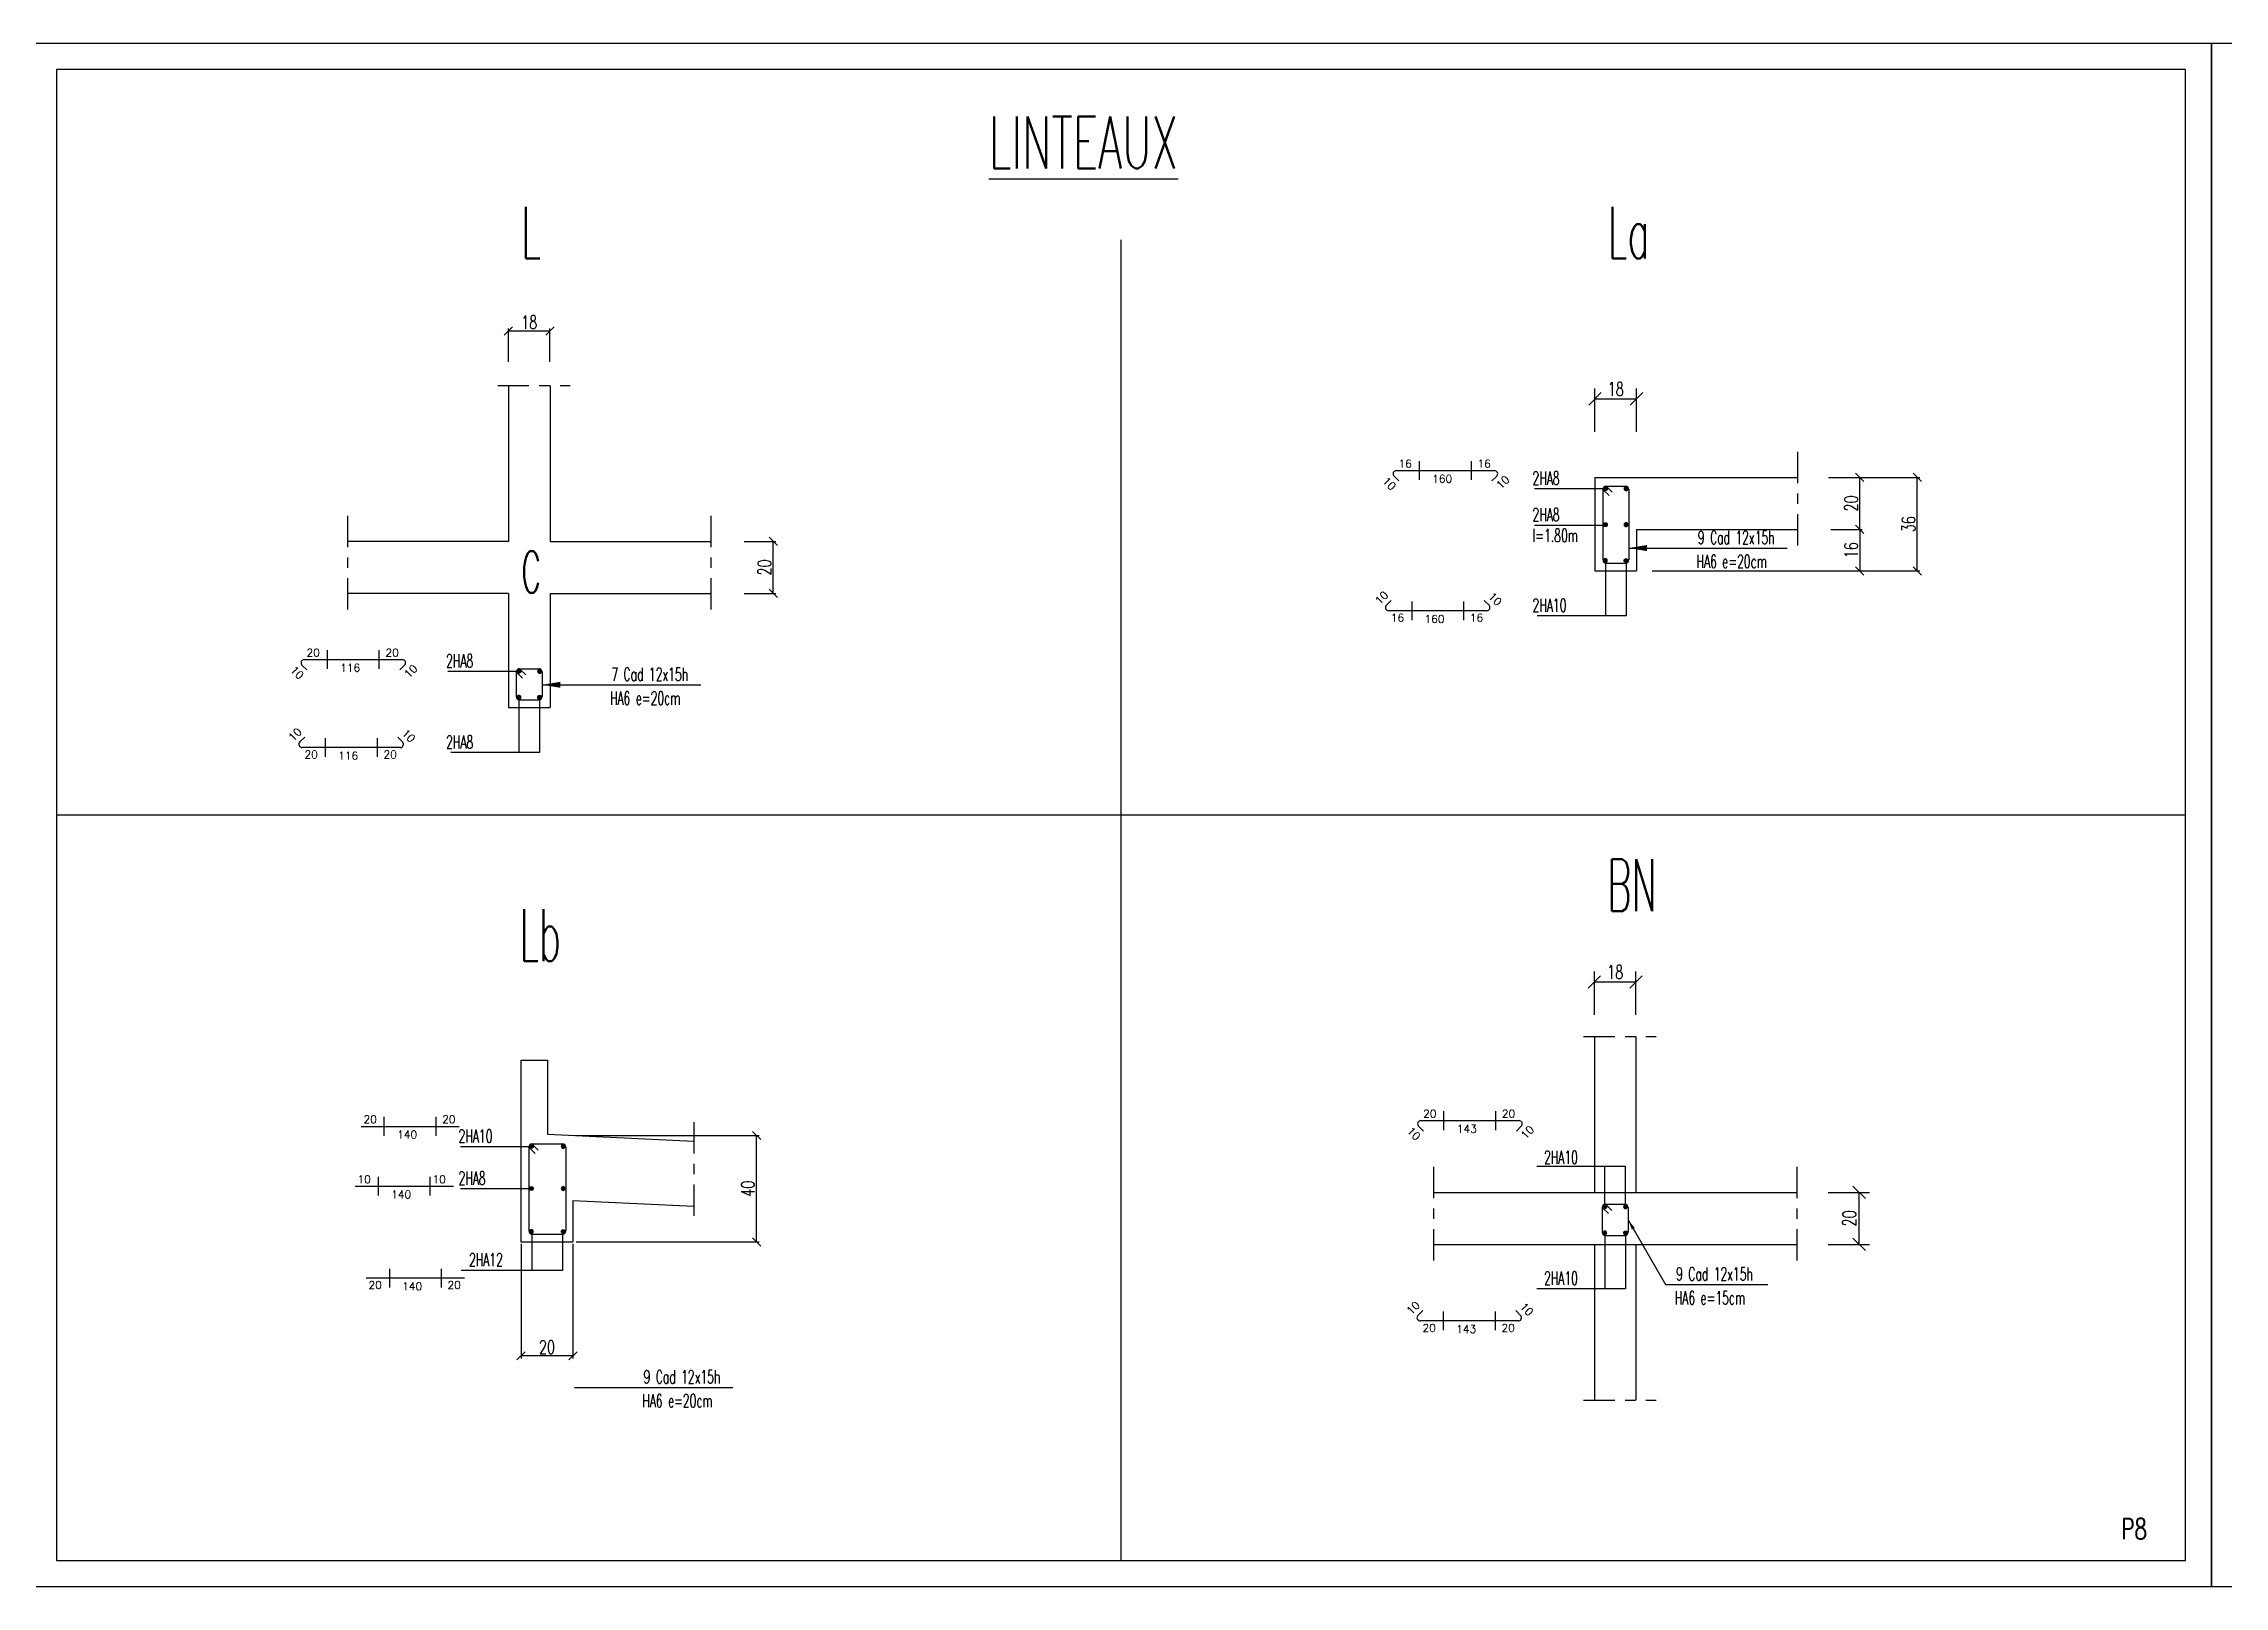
# Model space of a CAD drawing. Extents: x 308 to 787, y -199 to -146.
# Drawn here: x 640.09 to 661.09, y -169.39 to -154.54 of the extents above; entities that cross this region are included whole.
import ezdxf

# ---------------------------------------------------------------- set-up
doc = ezdxf.new("R2010")
doc.units = 0
doc.header["$LTSCALE"] = 0.5
doc.header["$MEASUREMENT"] = 0
doc.linetypes.add('AXES2', pattern=[1.125, 0.75, -0.125, 0.125, -0.125])
doc.layers.get('0').update_dxf_attribs({"linetype": 'CONTINUOUS'})
doc.layers.get('DEFPOINTS').update_dxf_attribs({"linetype": 'CONTINUOUS'})
for name, color, linetype in [('AXES', 6, 'AXES2'), ('CADRE-CART', 7, 'CONTINUOUS'), ('COTATION', 7, 'CONTINUOUS'), ('FERRAILLAGE', 1, 'CONTINUOUS'), ('HABILLAGE', 7, 'CONTINUOUS'), ('I84 - FERRAILLAGE', 1, 'CONTINUOUS'), ('MURS', 3, 'CONTINUOUS'), ('Texte', 7, 'CONTINUOUS')]:
    doc.layers.add(name, color=color, linetype=linetype)
doc.styles.add('ROMANS8', font='romans.shx', dxfattribs={"width": 0.7})
doc.styles.get("Standard").update_dxf_attribs({"font": 'txt.shx'})
doc.dimstyles.new('CM-50°', dxfattribs={"dimscale": 0.1, "dimtxt": 1.3, "dimasz": 1.2, "dimexe": 1, "dimexo": 0, "dimgap": 0.3, "dimtad": 1, "dimzin": 0, "dimdsep": 46, "dimtxsty": 'ROMANS8', "dimblk": 'OBLIQUE', "dimcen": 0.5, "dimclrt": 1, "dimazin": 0, "dimtfac": 1, "dimtmove": 2, "dimatfit": 3, "dimfxl": 0, "dimtolj": 1, "dimtzin": 0, "dimarcsym": 0})
doc.dimstyles.new('COT50 cm', dxfattribs={"dimtxt": 0.15, "dimasz": 0.06, "dimexe": 0.03, "dimexo": 0.1, "dimgap": 0.05, "dimtad": 1, "dimdec": 0, "dimlfac": 100, "dimzin": 0, "dimdsep": 46, "dimtxsty": 'ROMANS8', "dimblk1": 'OBLIQUE', "dimblk2": 'OBLIQUE', "dimsah": 1, "dimcen": 0.03, "dimdle": 0.03, "dimclrt": 1, "dimadec": 0, "dimazin": 0, "dimtfac": 1, "dimtdec": 0, "dimtmove": 0, "dimatfit": 3, "dimfxl": 0, "dimtolj": 1, "dimtzin": 0, "dimlwd": -1, "dimlwe": -1, "dimarcsym": 0})
doc.dimstyles.new('I84 1-20 cm', dxfattribs={"dimscale": 0.4, "dimtxt": 0.32, "dimasz": 0.2, "dimexe": 0.06, "dimexo": 0.05, "dimgap": 0.05, "dimtad": 1, "dimdec": 1, "dimlfac": 40, "dimzin": 9, "dimdsep": 46, "dimtxsty": 'ROMANS8', "dimblk": 'OBLIQUE', "dimcen": 0.09, "dimclrd": 256, "dimclre": 256, "dimclrt": 1, "dimadec": 0, "dimazin": 0, "dimtfac": 1, "dimtdec": 1, "dimtofl": 0, "dimtmove": 2, "dimatfit": 3, "dimfxl": 0, "dimtolj": 1, "dimtzin": 0, "dimarcsym": 0})

# ---------------------------------------------------------------- blocks, each defined once
blk = doc.blocks.new('_Oblique')
at = {"layer": 'COTATION', "color": 0, "lineweight": -2}
blk.add_line((-0.5, -0.5), (0.5, 0.5), dxfattribs=at)
blk = doc.blocks.new('*D694')
at = {"layer": 'COTATION', "lineweight": -2, "transparency": 16777216}
for p, q in [((646.839, -159.332), (647.143, -159.332)), ((647.119, -159.832), (647.119, -159.332)), ((646.839, -159.832), (647.143, -159.832))]:
    blk.add_line(p, q, dxfattribs=at)
at = {"layer": 'DEFPOINTS', "color": 0, "transparency": 16777216}
for p in [(646.819, -159.332), (647.119, -159.332), (646.819, -159.832)]:
    blk.add_point(p, dxfattribs=at)
at = {"layer": 'COTATION', "lineweight": -2, "transparency": 16777216, "xscale": 0.08000000000000002, "yscale": 0.08000000000000002, "zscale": 0.08000000000000002}
for p, rotation in [((647.119, -159.332), 90), ((647.119, -159.832), 270)]:
    blk.add_blockref('_Oblique', p, dxfattribs=dict(at, rotation=rotation))
at = {"layer": 'COTATION', "color": 1, "transparency": 16777216, "insert": (647.035, -159.582), "char_height": 0.128, "attachment_point": 5, "rotation": 90, "style": 'ROMANS8'}
blk.add_mtext('\\A1;20', dxfattribs=at)
blk = doc.blocks.new('*D695')
at = {"layer": 'COTATION', "lineweight": -2, "transparency": 16777216}
for p, q in [((644.569, -157.603), (644.569, -157.281)), ((644.969, -157.603), (644.969, -157.281)), ((644.569, -157.305), (644.969, -157.305))]:
    blk.add_line(p, q, dxfattribs=at)
at = {"layer": 'DEFPOINTS', "color": 0, "transparency": 16777216}
for p in [(644.969, -157.305), (644.569, -157.623), (644.969, -157.623)]:
    blk.add_point(p, dxfattribs=at)
at = {"layer": 'COTATION', "lineweight": -2, "transparency": 16777216, "xscale": 0.08000000000000002, "yscale": 0.08000000000000002, "zscale": 0.08000000000000002, "rotation": 180}
blk.add_blockref('_Oblique', (644.569, -157.305), dxfattribs=at)
at = {"layer": 'COTATION', "lineweight": -2, "transparency": 16777216, "xscale": 0.08000000000000002, "yscale": 0.08000000000000002, "zscale": 0.08000000000000002}
blk.add_blockref('_Oblique', (644.969, -157.305), dxfattribs=at)
at = {"layer": 'COTATION', "color": 1, "transparency": 16777216, "insert": (644.769, -157.221), "char_height": 0.128, "attachment_point": 5, "style": 'ROMANS8'}
blk.add_mtext('\\A1;18', dxfattribs=at)
blk = doc.blocks.new('A$C27DF6537')
at = {"layer": 'I84 - FERRAILLAGE', "linetype": 'Continuous'}
blk.add_hatch(color=256, dxfattribs=at).paths.add_polyline_path([(0.0075, 0, 1), (-0.0075, 0, 1)])
blk.add_circle((0, 0), 0.0075, dxfattribs=at)
blk = doc.blocks.new('*D696')
at = {"layer": 'COTATION', "lineweight": -2, "transparency": 16777216}
for p, q in [((657.302, -158.716), (657.606, -158.716)), ((657.582, -159.216), (657.582, -158.716)), ((657.302, -159.216), (657.606, -159.216))]:
    blk.add_line(p, q, dxfattribs=at)
at = {"layer": 'DEFPOINTS', "color": 0, "transparency": 16777216}
for p in [(657.282, -158.716), (657.582, -158.716), (657.282, -159.216)]:
    blk.add_point(p, dxfattribs=at)
at = {"layer": 'COTATION', "lineweight": -2, "transparency": 16777216, "xscale": 0.08000000000000002, "yscale": 0.08000000000000002, "zscale": 0.08000000000000002}
for p, rotation in [((657.582, -158.716), 90), ((657.582, -159.216), 270)]:
    blk.add_blockref('_Oblique', p, dxfattribs=dict(at, rotation=rotation))
at = {"layer": 'COTATION', "color": 1, "transparency": 16777216, "insert": (657.498, -158.966), "char_height": 0.128, "attachment_point": 5, "rotation": 90, "style": 'ROMANS8'}
blk.add_mtext('\\A1;20', dxfattribs=at)
blk = doc.blocks.new('*D697')
at = {"layer": 'DEFPOINTS', "color": 0, "transparency": 16777216}
for p in [(655.432, -157.959), (655.032, -158.277), (655.432, -158.277)]:
    blk.add_point(p, dxfattribs=at)
at = {"layer": 'FERRAILLAGE', "color": 0, "lineweight": -2, "transparency": 16777216}
for p, q in [((655.032, -158.277), (655.032, -157.859)), ((655.432, -158.277), (655.432, -157.859)), ((655.032, -157.959), (655.432, -157.959))]:
    blk.add_line(p, q, dxfattribs=at)
at = {"layer": 'FERRAILLAGE', "color": 0, "lineweight": -2, "transparency": 16777216, "xscale": 0.12, "yscale": 0.12, "zscale": 0.12, "rotation": 180}
blk.add_blockref('_Oblique', (655.032, -157.959), dxfattribs=at)
at = {"layer": 'FERRAILLAGE', "color": 0, "lineweight": -2, "transparency": 16777216, "xscale": 0.12, "yscale": 0.12, "zscale": 0.12}
blk.add_blockref('_Oblique', (655.432, -157.959), dxfattribs=at)
at = {"layer": 'FERRAILLAGE', "color": 1, "transparency": 16777216, "insert": (655.232, -157.864), "char_height": 0.13, "attachment_point": 5, "style": 'ROMANS8'}
blk.add_mtext('\\A1;18', dxfattribs=at)
blk = doc.blocks.new('*D698')
at = {"layer": 'DEFPOINTS', "color": 0, "transparency": 16777216}
for p in [(657.276, -165.598), (657.576, -165.598), (657.276, -166.098)]:
    blk.add_point(p, dxfattribs=at)
at = {"layer": 'FERRAILLAGE', "color": 0, "lineweight": -2, "transparency": 16777216}
for p, q in [((657.276, -165.598), (657.676, -165.598)), ((657.576, -166.098), (657.576, -165.598)), ((657.276, -166.098), (657.676, -166.098))]:
    blk.add_line(p, q, dxfattribs=at)
at = {"layer": 'FERRAILLAGE', "color": 0, "lineweight": -2, "transparency": 16777216, "xscale": 0.12, "yscale": 0.12, "zscale": 0.12}
for p, rotation in [((657.576, -165.598), 90), ((657.576, -166.098), 270)]:
    blk.add_blockref('_Oblique', p, dxfattribs=dict(at, rotation=rotation))
at = {"layer": 'FERRAILLAGE', "color": 1, "transparency": 16777216, "insert": (657.481, -165.848), "char_height": 0.13, "attachment_point": 5, "rotation": 90, "style": 'ROMANS8'}
blk.add_mtext('\\A1;20', dxfattribs=at)
blk = doc.blocks.new('*D699')
at = {"layer": 'DEFPOINTS', "color": 0, "transparency": 16777216}
for p in [(655.426, -163.572), (655.026, -163.889), (655.426, -163.889)]:
    blk.add_point(p, dxfattribs=at)
at = {"layer": 'FERRAILLAGE', "color": 0, "lineweight": -2, "transparency": 16777216}
for p, q in [((655.026, -163.889), (655.026, -163.472)), ((655.026, -163.572), (655.426, -163.572)), ((655.426, -163.889), (655.426, -163.472))]:
    blk.add_line(p, q, dxfattribs=at)
at = {"layer": 'FERRAILLAGE', "color": 0, "lineweight": -2, "transparency": 16777216, "xscale": 0.12, "yscale": 0.12, "zscale": 0.12, "rotation": 180}
blk.add_blockref('_Oblique', (655.026, -163.572), dxfattribs=at)
at = {"layer": 'FERRAILLAGE', "color": 0, "lineweight": -2, "transparency": 16777216, "xscale": 0.12, "yscale": 0.12, "zscale": 0.12}
blk.add_blockref('_Oblique', (655.426, -163.572), dxfattribs=at)
at = {"layer": 'FERRAILLAGE', "color": 1, "transparency": 16777216, "insert": (655.226, -163.477), "char_height": 0.13, "attachment_point": 5, "style": 'ROMANS8'}
blk.add_mtext('\\A1;18', dxfattribs=at)
blk = doc.blocks.new('*D802')
at = {"layer": 'COTATION', "lineweight": -2, "transparency": 16777216}
for p, q in [((645.214, -165.05), (646.982, -165.05)), ((646.958, -166.074), (646.958, -165.05)), ((645.222, -166.074), (646.982, -166.074))]:
    blk.add_line(p, q, dxfattribs=at)
at = {"layer": 'DEFPOINTS', "color": 0, "transparency": 16777216}
for p in [(645.194, -165.05), (646.958, -165.05), (645.202, -166.074)]:
    blk.add_point(p, dxfattribs=at)
at = {"layer": 'COTATION', "lineweight": -2, "transparency": 16777216, "xscale": 0.08000000000000002, "yscale": 0.08000000000000002, "zscale": 0.08000000000000002}
for p, rotation in [((646.958, -165.05), 90), ((646.958, -166.074), 270)]:
    blk.add_blockref('_Oblique', p, dxfattribs=dict(at, rotation=rotation))
at = {"layer": 'COTATION', "color": 1, "transparency": 16777216, "insert": (646.874, -165.562), "char_height": 0.128, "attachment_point": 5, "rotation": 90, "style": 'ROMANS8'}
blk.add_mtext('\\A1;40', dxfattribs=at)
blk = doc.blocks.new('*D803')
at = {"layer": 'COTATION', "lineweight": -2, "transparency": 16777216}
for p, q in [((644.69, -166.094), (644.69, -167.195)), ((645.19, -166.094), (645.19, -167.195)), ((645.19, -167.171), (644.69, -167.171))]:
    blk.add_line(p, q, dxfattribs=at)
at = {"layer": 'DEFPOINTS', "color": 0, "transparency": 16777216}
for p in [(644.69, -166.074), (645.19, -166.074), (644.69, -167.171)]:
    blk.add_point(p, dxfattribs=at)
at = {"layer": 'COTATION', "lineweight": -2, "transparency": 16777216, "xscale": 0.08000000000000002, "yscale": 0.08000000000000002, "zscale": 0.08000000000000002, "rotation": 180}
blk.add_blockref('_Oblique', (644.69, -167.171), dxfattribs=at)
at = {"layer": 'COTATION', "lineweight": -2, "transparency": 16777216, "xscale": 0.08000000000000002, "yscale": 0.08000000000000002, "zscale": 0.08000000000000002}
blk.add_blockref('_Oblique', (645.19, -167.171), dxfattribs=at)
at = {"layer": 'COTATION', "color": 1, "transparency": 16777216, "insert": (644.94, -167.087), "char_height": 0.128, "attachment_point": 5, "style": 'ROMANS8'}
blk.add_mtext('\\A1;20', dxfattribs=at)
blk = doc.blocks.new('*D1283')
at = {"layer": 'COTATION', "lineweight": -2, "transparency": 16777216}
for p, q in [((657.302, -159.216), (657.606, -159.216)), ((657.582, -159.216), (657.582, -159.616)), ((655.582, -159.616), (657.606, -159.616))]:
    blk.add_line(p, q, dxfattribs=at)
at = {"layer": 'DEFPOINTS', "color": 0, "transparency": 16777216}
for p in [(657.282, -159.216), (655.432, -159.616), (657.582, -159.616)]:
    blk.add_point(p, dxfattribs=at)
at = {"layer": 'COTATION', "lineweight": -2, "transparency": 16777216, "xscale": 0.08000000000000002, "yscale": 0.08000000000000002, "zscale": 0.08000000000000002}
for p, rotation in [((657.582, -159.216), 90), ((657.582, -159.616), 270)]:
    blk.add_blockref('_Oblique', p, dxfattribs=dict(at, rotation=rotation))
at = {"layer": 'COTATION', "color": 1, "transparency": 16777216, "insert": (657.498, -159.416), "char_height": 0.128, "attachment_point": 5, "rotation": 90, "style": 'ROMANS8'}
blk.add_mtext('\\A1;16', dxfattribs=at)
blk = doc.blocks.new('*D1284')
at = {"layer": 'COTATION', "lineweight": -2, "transparency": 16777216}
for p, q in [((657.28, -158.716), (658.16, -158.716)), ((658.136, -159.616), (658.136, -158.716)), ((657.28, -159.616), (658.16, -159.616))]:
    blk.add_line(p, q, dxfattribs=at)
at = {"layer": 'DEFPOINTS', "color": 0, "transparency": 16777216}
for p in [(657.26, -158.716), (658.136, -158.716), (657.26, -159.616)]:
    blk.add_point(p, dxfattribs=at)
at = {"layer": 'COTATION', "lineweight": -2, "transparency": 16777216, "xscale": 0.08000000000000002, "yscale": 0.08000000000000002, "zscale": 0.08000000000000002}
for p, rotation in [((658.136, -158.716), 90), ((658.136, -159.616), 270)]:
    blk.add_blockref('_Oblique', p, dxfattribs=dict(at, rotation=rotation))
at = {"layer": 'COTATION', "color": 1, "transparency": 16777216, "insert": (658.052, -159.166), "char_height": 0.128, "attachment_point": 5, "rotation": 90, "style": 'ROMANS8'}
blk.add_mtext('\\A1;36', dxfattribs=at)

msp = doc.modelspace()

# ---------------------------------------------------------------- linework, layer by layer
at = {"color": 4}
for points in [[(660.9678, -169.39), (660.9678, -154.54), (639.9678, -154.54), (639.9678, -169.39)], [(681.9678, -169.39), (681.9678, -154.54), (660.9678, -154.54), (660.9678, -169.39)]]:
    msp.add_lwpolyline(points, close=True, dxfattribs=at)
at = {"color": 7}
msp.add_lwpolyline([(640.2178, -169.14), (660.7178, -169.14), (660.7178, -154.79), (640.2178, -154.79)], close=True, dxfattribs=at)
at = {"layer": 'AXES', "color": 6, "ltscale": 0.8}
for p, q in [((644.4658, -157.8318), (645.1642, -157.8318)), ((656.9818, -158.4694), (656.9818, -159.4228)), ((643.0194, -159.0855), (643.0194, -160.039)), ((646.5194, -159.0855), (646.5194, -160.039)), ((654.9226, -164.0982), (655.6211, -164.0982)), ((646.3537, -164.9223), (646.3537, -165.8758)), ((653.4762, -165.3519), (653.4762, -166.3053)), ((656.9762, -165.3519), (656.9762, -166.3053)), ((654.9226, -167.5982), (655.6211, -167.5982))]:
    msp.add_line(p, q, dxfattribs=at)
at = {"layer": 'CADRE-CART'}
msp.add_line((650.4678, -169.14), (650.4678, -156.4294), dxfattribs=at)
at = {"layer": 'COTATION'}
msp.add_line((660.7178, -161.965), (640.2178, -161.965), dxfattribs=at)
at = {"layer": 'FERRAILLAGE', "color": 3}
for p, q in [((644.5694, -157.8318), (644.5694, -159.3318)), ((644.9694, -157.8318), (644.9694, -159.3318)), ((655.0318, -158.7157), (656.9818, -158.7157)), ((655.0318, -158.7157), (655.0318, -159.6157)), ((644.5694, -159.3318), (643.0194, -159.3318)), ((644.9694, -159.3318), (646.5194, -159.3318)), ((655.4318, -159.2157), (656.9818, -159.2157)), ((655.4318, -159.2157), (655.4318, -159.6157)), ((655.0318, -159.6157), (655.4318, -159.6157)), ((644.5694, -159.8318), (643.0194, -159.8318)), ((644.5694, -159.8318), (644.5694, -160.9318)), ((644.9694, -159.8318), (646.5194, -159.8318)), ((644.9694, -159.8318), (644.9694, -160.9318)), ((644.5694, -160.9318), (644.9694, -160.9318)), ((653.4762, -165.5982), (656.9762, -165.5982)), ((653.4762, -166.0982), (656.9762, -166.0982))]:
    msp.add_line(p, q, dxfattribs=at)
at = {"layer": 'FERRAILLAGE', "color": 1}
for p, q in [((653.1434, -158.7498), (653.0968, -158.7031)), ((653.1189, -158.6498), (654.0639, -158.6498)), ((654.0393, -158.7498), (654.086, -158.7031)), ((653.0693, -159.8991), (653.0227, -159.9457)), ((653.9898, -159.9991), (653.0448, -159.9991)), ((653.9652, -159.8991), (654.0119, -159.9457)), ((642.627, -160.569), (642.5803, -160.5223)), ((642.6024, -160.469), (643.5474, -160.469)), ((643.5229, -160.569), (643.5695, -160.5223)), ((642.6069, -161.2152), (642.5602, -161.2619)), ((643.5028, -161.2152), (643.5494, -161.2619)), ((643.5273, -161.3152), (642.5823, -161.3152)), ((643.1509, -164.9618), (644.0959, -164.9618)), ((653.38, -165.0068), (653.3333, -164.9601)), ((653.3554, -164.9068), (654.3004, -164.9068)), ((654.2758, -165.0068), (654.3225, -164.9601)), ((643.0936, -165.5385), (644.0386, -165.5385)), ((644.145, -166.4226), (643.2, -166.4226)), ((653.3733, -166.7349), (653.3267, -166.7815)), ((654.2692, -166.7349), (654.3159, -166.7815)), ((654.2938, -166.8349), (653.3488, -166.8349))]:
    msp.add_line(p, q, dxfattribs=at)
at = {"layer": 'FERRAILLAGE'}
for p, q in [((653.3414, -158.7401), (653.3414, -158.5595)), ((653.8414, -158.7401), (653.8414, -158.5595)), ((655.1068, -158.8302), (655.1068, -159.5094)), ((655.1144, -158.8375), (655.1677, -158.8895)), ((655.1381, -158.799), (655.3256, -158.799)), ((655.1456, -158.8063), (655.1989, -158.8582)), ((655.3568, -158.8302), (655.3568, -159.5094)), ((655.1381, -159.5407), (655.3256, -159.5407)), ((653.2673, -159.9088), (653.2673, -160.0894)), ((653.7673, -159.9088), (653.7673, -160.0894)), ((642.8249, -160.5593), (642.8249, -160.3787)), ((643.3249, -160.5593), (643.3249, -160.3787)), ((644.6444, -160.5881), (644.6444, -160.8256)), ((644.6519, -160.5954), (644.7053, -160.6474)), ((644.6756, -160.5568), (644.8631, -160.5568)), ((644.6832, -160.5642), (644.7365, -160.6161)), ((644.8944, -160.5881), (644.8944, -160.8256)), ((644.6756, -160.8568), (644.8631, -160.8568)), ((642.8048, -161.2249), (642.8048, -161.4055)), ((643.3048, -161.2249), (643.3048, -161.4055)), ((653.5779, -164.9971), (653.5779, -164.8165)), ((654.0779, -164.9971), (654.0779, -164.8165)), ((643.3734, -165.0521), (643.3734, -164.8715)), ((643.8734, -165.0521), (643.8734, -164.8715)), ((644.7646, -165.1627), (644.7646, -165.9678)), ((644.7722, -165.17), (644.8255, -165.222)), ((644.7959, -165.1315), (645.0899, -165.1315)), ((644.8034, -165.1388), (644.8567, -165.1907)), ((645.1212, -165.1627), (645.1212, -165.9678)), ((643.3161, -165.6288), (643.3161, -165.4482)), ((643.8161, -165.6288), (643.8161, -165.4482)), ((655.1012, -165.7425), (655.1012, -165.98)), ((655.1087, -165.7498), (655.1621, -165.8017)), ((655.1325, -165.7112), (655.32, -165.7112)), ((655.14, -165.7185), (655.1933, -165.7705)), ((655.3512, -165.7425), (655.3512, -165.98)), ((644.7959, -165.999), (645.0899, -165.999)), ((655.1325, -166.0112), (655.32, -166.0112)), ((643.4225, -166.3323), (643.4225, -166.5129)), ((643.9225, -166.3323), (643.9225, -166.5129)), ((653.5713, -166.7446), (653.5713, -166.9252)), ((654.0713, -166.7446), (654.0713, -166.9252))]:
    msp.add_line(p, q, dxfattribs=at)
at = {"layer": 'FERRAILLAGE', "color": 7}
for p, q in [((654.4489, -158.8235), (655.132, -158.8235)), ((654.4489, -159.1739), (655.132, -159.1739)), ((655.132, -159.5162), (655.132, -160.0488)), ((655.3317, -159.5162), (655.3317, -160.0488)), ((655.3568, -159.3953), (656.8827, -159.3953)), ((655.3317, -160.0488), (654.476, -160.0488)), ((643.9865, -160.5814), (644.6696, -160.5814)), ((644.6696, -160.8323), (644.6696, -161.3649)), ((644.8692, -160.8323), (644.8692, -161.3649)), ((644.8944, -160.7115), (646.4202, -160.7115)), ((644.8692, -161.3649), (644.0136, -161.3649)), ((644.1067, -165.156), (644.7898, -165.156)), ((655.3261, -165.35), (654.4704, -165.35)), ((655.1264, -165.7296), (655.1264, -165.35)), ((655.3261, -165.7296), (655.3261, -165.35)), ((644.1067, -165.5604), (644.7898, -165.5604)), ((644.7926, -165.9745), (644.7926, -166.3485)), ((645.0895, -165.9745), (645.0895, -166.3485)), ((655.1264, -165.9928), (655.1264, -166.5254)), ((655.3261, -165.9928), (655.3261, -166.5254)), ((645.0895, -166.3485), (644.1128, -166.3485)), ((655.3261, -166.5254), (654.4704, -166.5254)), ((645.2048, -167.4745), (646.7306, -167.4745))]:
    msp.add_line(p, q, dxfattribs=at)
at = {"layer": 'FERRAILLAGE', "color": 8}
for p, q in [((655.0262, -164.0982), (655.0262, -165.5982)), ((655.4262, -164.0982), (655.4262, -165.5982)), ((655.0262, -166.0982), (655.0262, -167.5982)), ((655.4262, -166.0982), (655.4262, -167.5982))]:
    msp.add_line(p, q, dxfattribs=at)
at = {"layer": 'FERRAILLAGE', "color": 1}
for centre, start, end in [((653.1189, -158.681), 90, 225), ((654.0639, -158.681), 315, 90), ((653.0448, -159.9678), 135, 270), ((653.9898, -159.9678), 270, 45), ((642.6024, -160.5002), 90, 225), ((643.5474, -160.5002), 315, 90), ((642.5823, -161.284), 135, 270), ((643.5273, -161.284), 270, 45), ((653.3554, -164.9381), 90, 225), ((654.3004, -164.9381), 315, 90), ((653.3488, -166.8036), 135, 270), ((654.2938, -166.8036), 270, 45)]:
    msp.add_arc(centre, 0.0312, start, end, dxfattribs=at)
at = {"layer": 'FERRAILLAGE'}
for centre, start, end in [((655.1381, -158.8302), 90, 180), ((655.3256, -158.8302), 0, 90), ((655.1381, -159.5094), 180, 270), ((655.3256, -159.5094), 270, 0), ((644.6756, -160.5881), 90, 180), ((644.8631, -160.5881), 0, 90), ((644.6756, -160.8256), 180, 270), ((644.8631, -160.8256), 270, 0), ((644.7959, -165.1627), 90, 180), ((645.0899, -165.1627), 0, 90), ((655.1325, -165.7425), 90, 180), ((655.32, -165.7425), 0, 90), ((644.7959, -165.9678), 180, 270), ((645.0899, -165.9678), 270, 0), ((655.1325, -165.98), 180, 270), ((655.32, -165.98), 270, 0)]:
    msp.add_arc(centre, 0.0312, start, end, dxfattribs=at)
at = {"layer": 'FERRAILLAGE', "color": 7}
for points in [[(655.5317, -159.3662), (655.5317, -159.4245), (655.3568, -159.3953)], [(645.0693, -160.6823), (645.0693, -160.7406), (644.8944, -160.7115)]]:
    msp.add_solid(points, dxfattribs=at)
at = {"layer": 'MURS'}
for p, q in [((644.6896, -164.324), (644.6896, -166.074)), ((644.6896, -164.324), (644.9458, -164.324)), ((644.9458, -164.324), (644.9458, -165.0385)), ((644.9458, -165.0385), (646.3537, -165.1038)), ((645.1896, -165.6755), (646.3537, -165.7295)), ((645.1896, -165.6755), (645.1896, -166.074)), ((644.6896, -166.074), (645.1896, -166.074))]:
    msp.add_line(p, q, dxfattribs=at)

# ---------------------------------------------------------------- block references
at = {"layer": 'FERRAILLAGE', "linetype": 'Continuous', "yscale": 2.5, "zscale": 2.5}
for p, xscale in [((655.132, -158.8235), 2.5), ((655.3317, -158.8235), -2.5), ((655.132, -159.1701), 2.5), ((655.3317, -159.1701), -2.5), ((644.6696, -160.5814), 2.5), ((644.8692, -160.5814), -2.5), ((644.7898, -165.156), 2.5), ((645.096, -165.156), -2.5), ((644.7898, -165.5604), 2.5), ((645.096, -165.5604), -2.5), ((655.1264, -165.7357), 2.5), ((655.3261, -165.7357), -2.5)]:
    msp.add_blockref('A$C27DF6537', p, dxfattribs=dict(at, xscale=xscale))
at = {"layer": 'FERRAILLAGE', "linetype": 'Continuous', "yscale": 2.5, "zscale": 2.5, "rotation": 180}
for p, xscale in [((655.132, -159.5162), -2.5), ((655.3317, -159.5162), 2.5), ((644.6696, -160.8323), -2.5), ((644.8692, -160.8323), 2.5), ((644.7898, -165.9745), -2.5), ((645.096, -165.9745), 2.5), ((655.1264, -165.9867), -2.5), ((655.3261, -165.9867), 2.5)]:
    msp.add_blockref('A$C27DF6537', p, dxfattribs=dict(at, xscale=xscale))

# ---------------------------------------------------------------- texts
at = {"layer": 'FERRAILLAGE', "color": 4, "width": 0.519}
for s, height, p in [('L', 0.5, (644.6931, -156.6098)), ('La', 0.5, (655.1555, -156.6098)), ('C', 0.4, (644.6946, -159.8258)), ('BN', 0.5, (655.1499, -162.8909)), ('Lb', 0.5, (644.6744, -163.3728))]:
    msp.add_text(s, height=height, dxfattribs=at).set_placement(p)
at = {"layer": 'FERRAILLAGE', "color": 7, "style": 'ROMANS8'}
for s, p in [('16', (653.1396, -158.62)), ('16', (653.8998, -158.62)), ('160', (653.4649, -158.7663)), ('16', (653.0673, -160.1038)), ('160', (653.3908, -160.1156)), ('16', (653.8275, -160.1038)), ('20', (642.6231, -160.4392)), ('20', (643.3834, -160.4392)), ('116', (642.9484, -160.5855)), ('20', (642.6049, -161.4199)), ('116', (642.9283, -161.4317)), ('20', (643.3651, -161.4199)), ('20', (653.3761, -164.8771)), ('20', (654.1363, -164.8771)), ('20', (643.1716, -164.9321)), ('140', (643.4969, -165.0784)), ('20', (643.9318, -164.9321)), ('143', (653.7014, -165.0233)), ('10', (643.1143, -165.5088)), ('10', (643.8368, -165.5088)), ('140', (643.4396, -165.6551)), ('20', (643.2226, -166.5273)), ('140', (643.546, -166.5391)), ('20', (643.9828, -166.5273)), ('20', (653.3713, -166.9396)), ('143', (653.6948, -166.9514)), ('20', (654.1315, -166.9396))]:
    msp.add_text(s, height=0.075, dxfattribs=at).set_placement(p)
for rotation, p in [(315, (652.9788, -158.756)), (45, (654.1256, -158.8343)), (45, (652.9578, -159.9459)), (315, (653.9985, -159.8676)), (315, (642.4624, -160.5752)), (45, (643.6092, -160.6535)), (45, (642.4953, -161.262)), (315, (643.5361, -161.1837)), (315, (653.2153, -165.013)), (45, (654.3622, -165.0913)), (45, (653.2618, -166.7817)), (315, (654.3025, -166.7034))]:
    msp.add_text('10', height=0.075, rotation=rotation, dxfattribs=at).set_placement(p)
at = {"layer": 'FERRAILLAGE', "color": 1, "style": 'ROMANS8', "width": 0.6}
for s, height, p in [('2HA8', 0.12665, (654.4311, -158.7863)), ('2HA8', 0.12665, (654.4311, -159.1368)), ('l=1.80m', 0.12665, (654.4311, -159.3369)), ('9 Cad 12x15h', 0.126654, (656.0224, -159.3577)), ('HA6 e=20cm', 0.12665, (656.0098, -159.5872)), ('2HA10', 0.12665, (654.4311, -160.0096)), ('2HA8', 0.12665, (643.9687, -160.5442)), ('7 Cad 12x15h', 0.126654, (645.5599, -160.6738)), ('HA6 e=20cm', 0.12665, (645.5474, -160.9033)), ('2HA8', 0.12665, (643.9687, -161.3257)), ('2HA10', 0.12665, (644.0889, -165.1188)), ('2HA10', 0.12665, (654.5412, -165.3233)), ('2HA8', 0.12665, (644.0889, -165.5233)), ('2HA12', 0.12665, (644.1889, -166.3093)), ('9 Cad 12x15h', 0.126654, (655.8132, -166.446)), ('2HA10', 0.12665, (654.5412, -166.4862)), ('HA6 e=15cm', 0.12665, (655.8006, -166.6755)), ('9 Cad 12x15h', 0.126654, (645.8704, -167.4369)), ('HA6 e=20cm', 0.12665, (645.8578, -167.6664))]:
    msp.add_text(s, height=height, dxfattribs=at).set_placement(p)
at = {"layer": 'HABILLAGE', "color": 1, "style": 'ROMANS8', "width": 0.7}
msp.add_text('P8', height=0.2, dxfattribs=at).set_placement((660.101, -168.9361))
at = {"layer": 'Texte', "color": 4, "style": 'ROMANS8', "width": 0.6}
msp.add_text('%%uLINTEAUX', height=0.5, dxfattribs=at).set_placement((649.1936, -155.7416))

# ---------------------------------------------------------------- dimensions: what is measured, and where the dimension line sits
at = {"layer": 'COTATION'}
dim = msp.add_linear_dim(base=(644.9694, -157.3053), p1=(644.5694, -157.623), p2=(644.9694, -157.623), text='18', dimstyle='I84 1-20 cm', dxfattribs=at)
dim.commit()
dim.dimension.update_dxf_attribs({"geometry": '*D695', "text_midpoint": (644.7694, -157.2213)})
for base, p1, p2, picture, middle in [((658.1356, -158.7157), (657.2598, -159.6157), (657.2598, -158.7157), '*D1284', (658.0516, -159.1657)), ((657.5818, -159.6157), (657.2818, -159.2157), (655.4318, -159.6157), '*D1283', (657.4978, -159.4157))]:
    dim = msp.add_linear_dim(base=base, p1=p1, p2=p2, angle=90, dimstyle='I84 1-20 cm', dxfattribs=at)
    dim.commit()
    dim.dimension.update_dxf_attribs({"geometry": picture, "text_midpoint": middle})
for base, p1, p2, text, picture, middle in [((657.5818, -158.7157), (657.2818, -159.2157), (657.2818, -158.7157), '20', '*D696', (657.4978, -158.9657)), ((647.1194, -159.3318), (646.8194, -159.8318), (646.8194, -159.3318), '20', '*D694', (647.0354, -159.5818)), ((646.9579, -165.05), (645.2019, -166.074), (645.1937, -165.05), '40', '*D802', (646.8739, -165.562))]:
    dim = msp.add_linear_dim(base=base, p1=p1, p2=p2, angle=90, text=text, dimstyle='I84 1-20 cm', dxfattribs=at)
    dim.commit()
    dim.dimension.update_dxf_attribs({"geometry": picture, "text_midpoint": middle})
dim = msp.add_linear_dim(base=(644.6896, -167.1711), p1=(645.1896, -166.074), p2=(644.6896, -166.074), dimstyle='I84 1-20 cm', dxfattribs=at)
dim.commit()
dim.dimension.update_dxf_attribs({"geometry": '*D803', "text_midpoint": (644.9396, -167.0871)})
at = {"layer": 'FERRAILLAGE', "color": 7}
for base, p1, p2, picture, middle in [((655.4318, -157.9589), (655.0318, -158.2765), (655.4318, -158.2765), '*D697', (655.2318, -157.8639)), ((655.4262, -163.5717), (655.0262, -163.8893), (655.4262, -163.8893), '*D699', (655.2262, -163.4767))]:
    dim = msp.add_linear_dim(base=base, p1=p1, p2=p2, text='18', dimstyle='CM-50°', dxfattribs=at)
    dim.commit()
    dim.dimension.update_dxf_attribs({"geometry": picture, "text_midpoint": middle})
dim = msp.add_linear_dim(base=(657.5762, -165.5982), p1=(657.2762, -166.0982), p2=(657.2762, -165.5982), angle=90, text='20', dimstyle='CM-50°', dxfattribs=at)
dim.commit()
dim.dimension.update_dxf_attribs({"geometry": '*D698', "text_midpoint": (657.4812, -165.8482)})

# ---------------------------------------------------------------- leaders
at = {"layer": 'COTATION'}
msp.add_leader([(655.3512, -165.8612), (655.71, -166.4836), (656.6968, -166.4836)], dimstyle='COT50 cm', override={"dimasz": 0.1, "dimgap": 0.05, "dimtad": 0, "dimfxl": 0.3}, dxfattribs=at)

doc.saveas('drawing.dxf')
